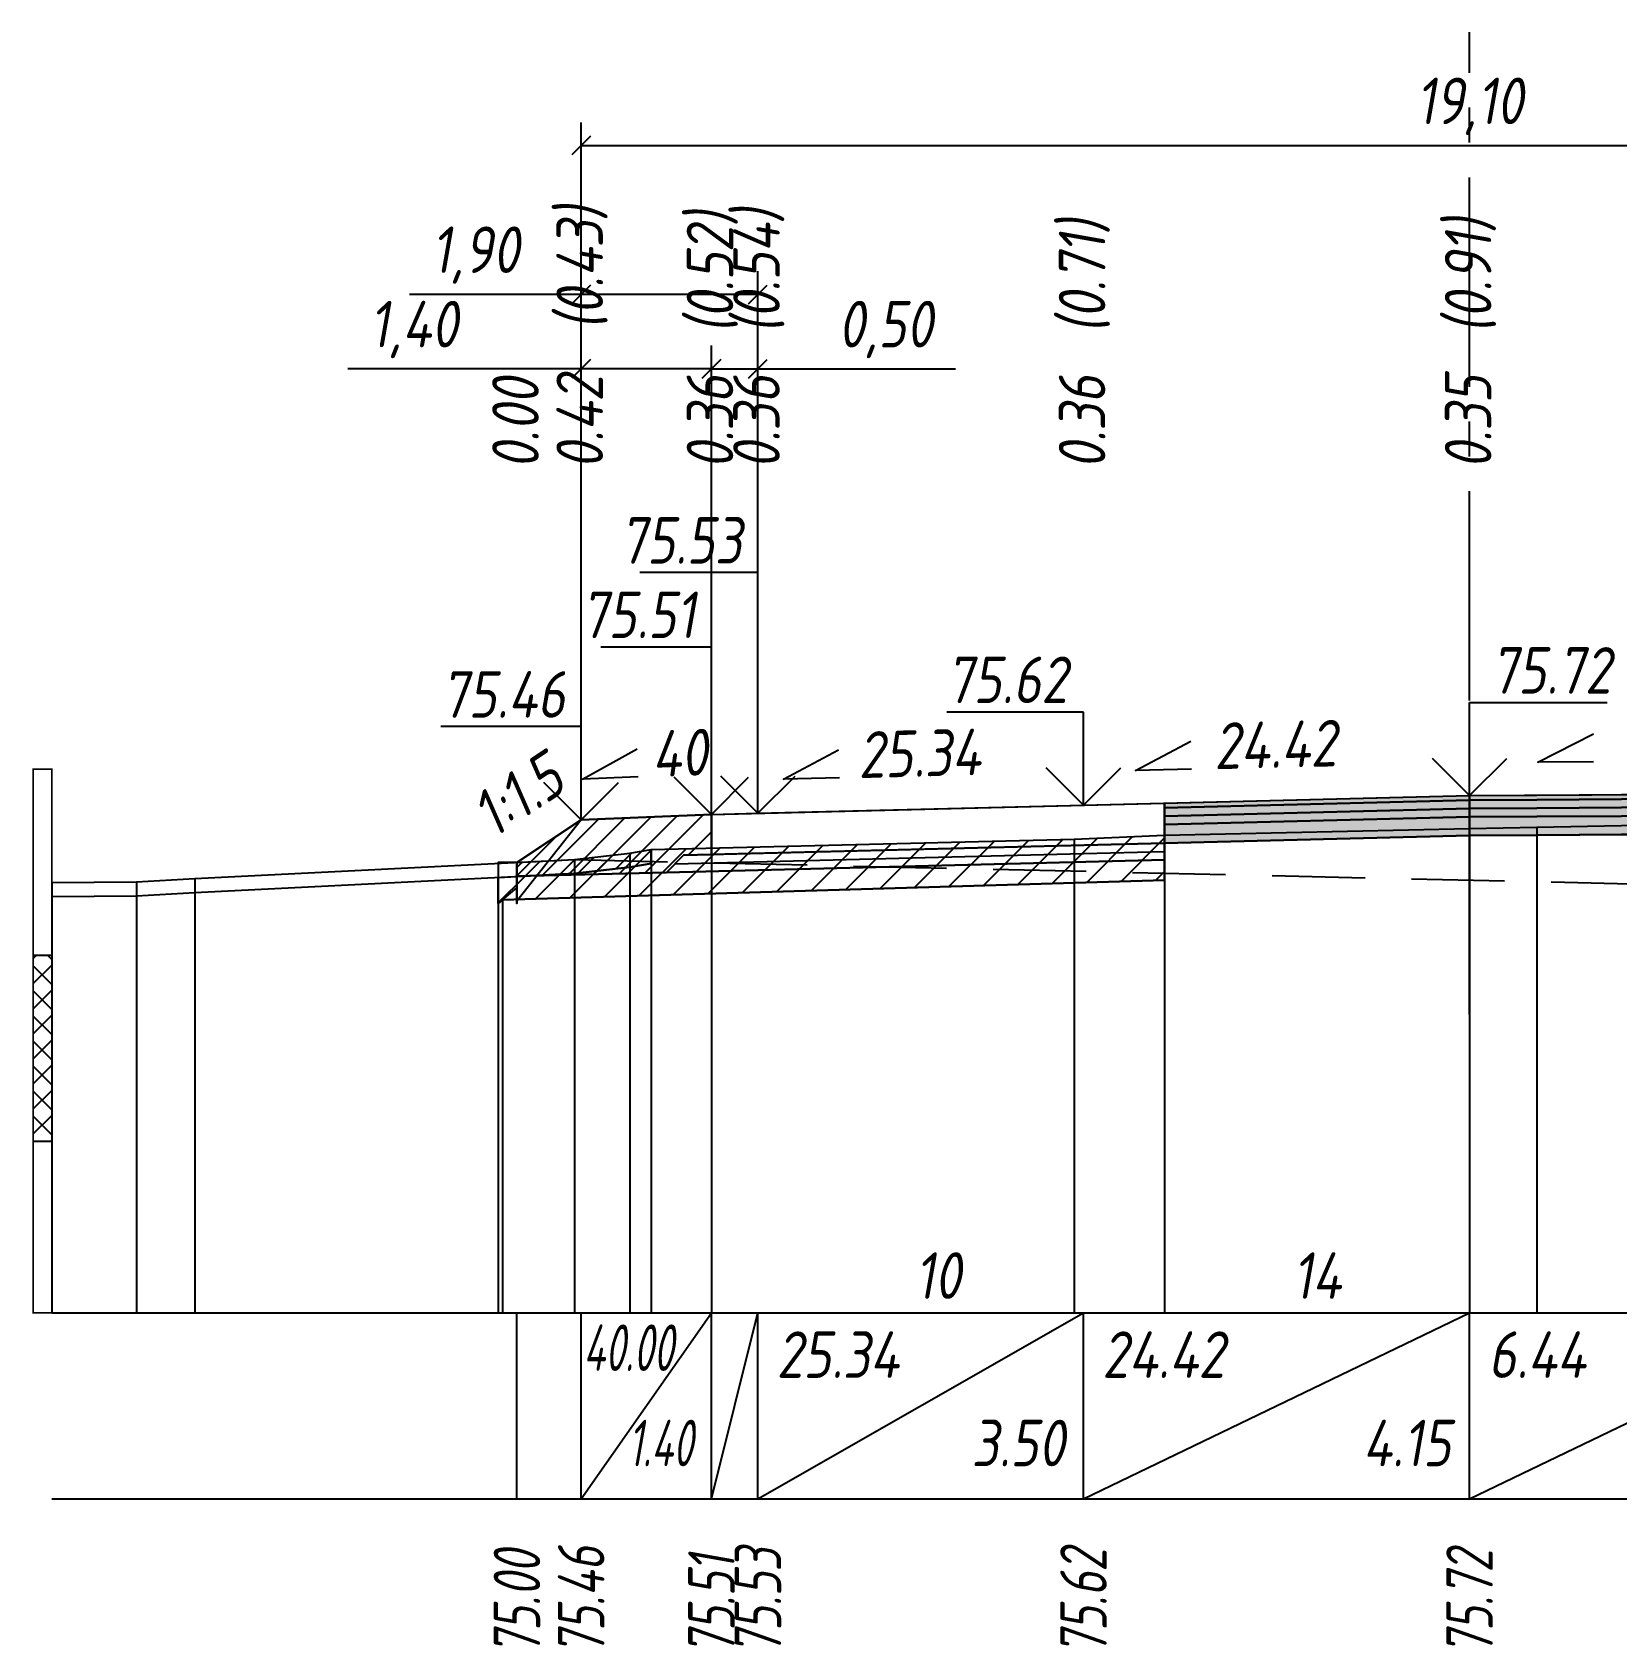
# Model space of a CAD drawing. Extents: x -717 to 1451, y -133302 to 233.
# Drawn here: x 78.9 to 164.1, y -32519.9 to -32433.2 of the extents above; entities that cross this region are included whole.
import ezdxf
from ezdxf.enums import TextEntityAlignment as Align

# ---------------------------------------------------------------- set-up
doc = ezdxf.new("R2010")
doc.units = 0
doc.linetypes.add('осевая2', pattern=[1.125, 0.75, -0.125, 0.125, -0.125])
doc.linetypes.add('штриховая', pattern=[0.75, 0.5, -0.25])
for name, color, linetype in [('Интерполированный поперечник', 2, 'Continuous'), ('Код_514', 1, 'Continuous'), ('Контур_0', 7, 'Continuous'), ('Контур_2521', 7, 'Continuous'), ('Контур_2564', 7, 'Continuous'), ('Контур_2660', 7, 'Continuous'), ('Контур_2665', 7, 'Continuous'), ('Контур_400', 7, 'Continuous'), ('Контур_508', 7, 'Continuous'), ('Контур_512', 7, 'Continuous'), ('Контур_513', 7, 'Continuous'), ('Контур_818', 7, 'Continuous'), ('Красный поперечник', 1, 'Continuous'), ('Линейка абсолютных высот', 7, 'Continuous'), ('Объём_2501', 7, 'Continuous'), ('Объём_2564', 7, 'Continuous'), ('Объём_2650', 7, 'Continuous'), ('Объём_2660', 7, 'Continuous'), ('Объём_2661', 7, 'Continuous'), ('Объём_2662', 7, 'Continuous'), ('Объём_2663', 7, 'Continuous'), ('Объём_2665', 7, 'Continuous'), ('Объём_2666', 7, 'Continuous'), ('Объём_2753', 7, 'Continuous'), ('Ось', 1, 'осевая2'), ('Откосы', 7, 'Continuous'), ('Отметки покрытия', 7, 'Continuous'), ('Рабочие отметки', 7, 'Continuous'), ('Рабочие отметки доп.', 7, 'Continuous'), ('Слои выравнивания', 7, 'Continuous'), ('Таблица', 7, 'Continuous'), ('Уклоны проезжей части', 7, 'Continuous'), ('Черный поперечник', 3, 'Continuous')]:
    doc.layers.add(name, color=color, linetype=linetype)
for name, color, linetype, true_color in [('Контур_2540', 2, 'Continuous', 0xffff00), ('Контур_2560', 2, 'Continuous', 0xffff00), ('Контур_2561', 7, 'Continuous', 0xff8040), ('Контур_2562', 3, 'Continuous', 0x00ff00), ('Контур_2563', 7, 'Continuous', 0xff8000), ('Контур_2570', 7, 'Continuous', 0x80ff00), ('Контур_2583', 3, 'Continuous', 0x00ff00), ('Контур_2725', 7, 'Continuous', 0x323232), ('Контур_2736', 4, 'Continuous', 0x00ffff), ('Контур_2737', 4, 'Continuous', 0x00ffff), ('Контур_2738', 4, 'Continuous', 0x00ffff), ('Контур_2739', 4, 'Continuous', 0x00ffff), ('Контур_2741', 4, 'Continuous', 0x00ffff), ('Контур_2742', 4, 'Continuous', 0x00ffff), ('Контур_2743', 4, 'Continuous', 0x00ffff), ('Контур_2744', 7, 'Continuous', 0xa4ffff), ('Контур_2745', 7, 'Continuous', 0xa4ffff), ('Контур_2747', 4, 'Continuous', 0x00ffff), ('Контур_2748', 4, 'Continuous', 0x00ffff), ('Контур_2749', 4, 'Continuous', 0x00ffff), ('Контур_2750', 4, 'Continuous', 0x00ffff), ('Контур_2751', 4, 'Continuous', 0x00ffff), ('Контур_2752', 4, 'Continuous', 0x00ffff), ('Контур_2760', 7, 'Continuous', 0x323232), ('Контур_2761', 7, 'Continuous', 0x323232), ('Контур_2762', 7, 'Continuous', 0x323232), ('Контур_2763', 7, 'Continuous', 0x323232), ('Контур_402', 7, 'Continuous', 0xff6464), ('Контур_703', 4, 'Continuous', 0x00ffff), ('Контур_705', 4, 'Continuous', 0x00ffff), ('Контур_707', 4, 'Continuous', 0x00ffff), ('Контур_720', 131, 'Continuous', 0xaaffff), ('Объём_2500', 7, 'Continuous', 0xc0c0c0), ('Объём_2520', 7, 'Continuous', 0x80ffff), ('Объём_2540', 2, 'Continuous', 0xffff00), ('Объём_2560', 2, 'Continuous', 0xffff00), ('Объём_2561', 7, 'Continuous', 0xff8040), ('Объём_2562', 3, 'Continuous', 0x00ff00), ('Объём_2563', 7, 'Continuous', 0xff8000), ('Объём_2570', 7, 'Continuous', 0x80ff00), ('Объём_2583', 3, 'Continuous', 0x00ff00), ('Объём_2591', 3, 'Continuous', 0x00ff00), ('Объём_2595', 3, 'Continuous', 0x00ff00), ('Объём_2600', 7, 'Continuous', 0x808000), ('Объём_2746', 2, 'Continuous', 0xffff00)]:
    doc.layers.add(name, color=color, linetype=linetype, true_color=true_color)
doc.styles.get("Standard").update_dxf_attribs({"font": 'txt', "height": 2.5})
doc.styles.add('М', font='romand.shx', dxfattribs={"width": 0.8, "oblique": 10, "height": 2.5})
doc.dimstyles.new('ISO-25', dxfattribs={"dimtxt": 2.5, "dimasz": 2.5, "dimexe": 1.25, "dimexo": 0.625, "dimtad": 1, "dimtxsty": 'Standard', "dimcen": 2.5, "dimadec": 0, "dimazin": 0, "dimtfac": 1, "dimtmove": 0, "dimatfit": 3, "dimfxl": 1, "dimarcsym": 0})

# ---------------------------------------------------------------- blocks, each defined once
blk = doc.blocks.new('_Oblique')
at = {"color": 0, "linetype": 'ByBlock', "lineweight": -2}
blk.add_line((-0.5, -0.5), (0.5, 0.5), dxfattribs=at)
blk = doc.blocks.new('*D746')
at = {"color": 0, "lineweight": -2, "transparency": 16777216}
for p, q in [((108.454, -32474.932), (108.454, -32450.014)), ((115.454, -32474.652), (115.454, -32450.014)), ((108.454, -32451.264), (95.914, -32451.264)), ((115.454, -32451.264), (108.454, -32451.264))]:
    blk.add_line(p, q, dxfattribs=at)
at = {"layer": 'Defpoints', "color": 0, "transparency": 16777216}
for p in [(115.454, -32451.264), (108.454, -32475.557), (115.454, -32475.277)]:
    blk.add_point(p, dxfattribs=at)
at = {"color": 0, "lineweight": -2, "transparency": 16777216, "rotation": 180}
blk.add_blockref('_Oblique', (108.454, -32451.264), dxfattribs=at)
at = {"color": 0, "lineweight": -2, "transparency": 16777216}
blk.add_blockref('_Oblique', (115.454, -32451.264), dxfattribs=at)
at = {"color": 0, "transparency": 16777216, "insert": (99.455, -32449.15), "char_height": 2.5, "width": 8.75, "attachment_point": 5, "style": 'М'}
blk.add_mtext('1,40', dxfattribs=at)
blk = doc.blocks.new('*D748')
at = {"color": 0, "lineweight": -2, "transparency": 16777216}
for p, q in [((115.454, -32474.652), (115.454, -32450.014)), ((117.954, -32474.589), (117.954, -32450.014)), ((115.454, -32451.264), (117.954, -32451.264)), ((117.954, -32451.264), (128.577, -32451.264))]:
    blk.add_line(p, q, dxfattribs=at)
at = {"layer": 'Defpoints', "color": 0, "transparency": 16777216}
for p in [(117.954, -32451.264), (115.454, -32475.277), (117.954, -32475.214)]:
    blk.add_point(p, dxfattribs=at)
at = {"color": 0, "lineweight": -2, "transparency": 16777216, "rotation": 180}
blk.add_blockref('_Oblique', (115.454, -32451.264), dxfattribs=at)
at = {"color": 0, "lineweight": -2, "transparency": 16777216}
blk.add_blockref('_Oblique', (117.954, -32451.264), dxfattribs=at)
at = {"color": 0, "transparency": 16777216, "insert": (124.815, -32449.15), "char_height": 2.5, "width": 9.16667, "attachment_point": 5, "style": 'М'}
blk.add_mtext('0,50', dxfattribs=at)
blk = doc.blocks.new('*D751')
at = {"color": 0, "lineweight": -2, "transparency": 16777216}
for p, q in [((108.454, -32474.932), (108.454, -32446.014)), ((117.954, -32474.589), (117.954, -32446.014)), ((108.454, -32447.264), (99.228, -32447.264)), ((117.954, -32447.264), (108.454, -32447.264))]:
    blk.add_line(p, q, dxfattribs=at)
at = {"layer": 'Defpoints', "color": 0, "transparency": 16777216}
for p in [(117.954, -32447.264), (108.454, -32475.557), (117.954, -32475.214)]:
    blk.add_point(p, dxfattribs=at)
at = {"color": 0, "lineweight": -2, "transparency": 16777216, "rotation": 180}
blk.add_blockref('_Oblique', (108.454, -32447.264), dxfattribs=at)
at = {"color": 0, "lineweight": -2, "transparency": 16777216}
blk.add_blockref('_Oblique', (117.954, -32447.264), dxfattribs=at)
at = {"color": 0, "transparency": 16777216, "insert": (102.769, -32445.15), "char_height": 2.5, "width": 8.75, "attachment_point": 5, "style": 'М'}
blk.add_mtext('1,90', dxfattribs=at)
blk = doc.blocks.new('*D752')
at = {"color": 0, "lineweight": -2, "transparency": 16777216}
for p, q in [((108.454, -32474.932), (108.454, -32438.014)), ((203.954, -32473.325), (203.954, -32438.014)), ((108.454, -32439.264), (203.954, -32439.264))]:
    blk.add_line(p, q, dxfattribs=at)
at = {"layer": 'Defpoints', "color": 0, "transparency": 16777216}
for p in [(203.954, -32439.264), (203.954, -32473.95), (108.454, -32475.557)]:
    blk.add_point(p, dxfattribs=at)
at = {"color": 0, "lineweight": -2, "transparency": 16777216, "rotation": 180}
blk.add_blockref('_Oblique', (108.454, -32439.264), dxfattribs=at)
at = {"color": 0, "lineweight": -2, "transparency": 16777216}
blk.add_blockref('_Oblique', (203.954, -32439.264), dxfattribs=at)
at = {"color": 0, "transparency": 16777216, "insert": (156.204, -32437.15), "char_height": 2.5, "width": 10.41667, "attachment_point": 5, "style": 'М'}
blk.add_mtext('19,10', dxfattribs=at)

msp = doc.modelspace()

# ---------------------------------------------------------------- hatches: boundary and pattern name
at = {"layer": 'Линейка абсолютных высот'}
h = msp.add_hatch(dxfattribs=at)
h.set_pattern_fill('ANSI37', scale=0.3, style=0)
h.set_pattern_definition([(45.0000013, (0, 0), (-0.67351924, 0.67351921), []), (135.0000003, (0, 0), (-0.673519222, -0.67351923), [])])
h.paths.add_polyline_path([(80, -32492.783), (80, -32482.783), (79, -32482.783), (79, -32492.783)])
at = {"layer": 'Объём_2563'}
h = msp.add_hatch(dxfattribs=at)
h.set_pattern_fill('ANSI31', color=256, scale=0.3)
h.paths.add_polyline_path([(108.454, -32475.495), (115.454, -32475.215), (115.454, -32477.365), (113.954, -32477.403), (113.031, -32478.326), (105, -32478.529), (105, -32477.797)])
at = {"layer": 'Объём_2570'}
h = msp.add_hatch(dxfattribs=at)
h.set_pattern_fill('ANSI31', color=256, scale=0.2)
h.paths.add_polyline_path([(112.21, -32477.854), (111.071, -32478.049), (108.098, -32478.392), (105, -32478.547), (105, -32477.797), (108.098, -32477.642), (111.071, -32477.299), (112.21, -32477.104)])
at = {"layer": 'Объём_2600'}
h = msp.add_hatch(dxfattribs=at)
h.set_pattern_fill('ANSI31', color=6, scale=0.4)
h.paths.add_polyline_path([(104, -32478.597), (108.098, -32478.392), (111.071, -32478.049), (112.21, -32477.854), (112.21, -32477.104), (134.959, -32476.538), (139.813, -32476.333), (139.813, -32478.743), (104.22, -32479.811), (104, -32479.993)])
at = {"layer": 'Слои выравнивания'}
for color, points in [(2, [(139.813, -32474.601), (156.204, -32474.201), (156.204, -32474.451), (139.813, -32474.851)]), (3, [(139.813, -32474.851), (156.204, -32474.451), (156.204, -32474.901), (139.813, -32475.301)]), (2, [(156.204, -32474.201), (159.824, -32474.178), (164.373, -32474.148), (176.954, -32474.067), (184.632, -32474.016), (189.375, -32473.984), (189.375, -32474.234), (184.632, -32474.266), (176.954, -32474.317), (164.373, -32474.398), (159.824, -32474.428), (156.204, -32474.451)]), (3, [(156.204, -32474.451), (159.824, -32474.428), (164.373, -32474.398), (176.954, -32474.317), (184.632, -32474.266), (189.375, -32474.234), (189.375, -32474.684), (184.632, -32474.716), (176.954, -32474.767), (164.373, -32474.848), (159.824, -32474.878), (156.204, -32474.901)]), (4, [(156.204, -32474.901), (159.824, -32474.878), (164.373, -32474.848), (176.954, -32474.767), (184.632, -32474.716), (189.375, -32474.684), (189.375, -32475.134), (184.632, -32475.166), (176.954, -32475.217), (164.373, -32475.298), (159.824, -32475.328), (156.204, -32475.351)]), (4, [(139.813, -32475.301), (156.204, -32474.901), (156.204, -32475.351), (139.813, -32475.751)]), (5, [(139.813, -32475.751), (156.204, -32475.351), (156.204, -32476.351), (139.813, -32476.751)]), (5, [(156.204, -32475.351), (159.824, -32475.328), (164.373, -32475.298), (176.954, -32475.217), (184.632, -32475.166), (189.375, -32475.134), (189.375, -32476.134), (184.632, -32476.166), (176.954, -32476.217), (164.373, -32476.298), (159.824, -32476.328), (156.204, -32476.351)])]:
    msp.add_hatch(color=color, dxfattribs=at).paths.add_polyline_path(points)

# ---------------------------------------------------------------- linework, layer by layer
at = {"layer": 'Интерполированный поперечник', "linetype": 'штриховая', "ltscale": 10, "flags": 128}
msp.add_lwpolyline([(108.098, -32477.642), (219.902, -32480.204)], dxfattribs=at)
at = {"layer": 'Код_514'}
for p, q in [((105, -32512), (105, -32502)), ((108.454, -32512), (108.454, -32502)), ((108.454, -32512), (115.454, -32502)), ((115.454, -32512), (115.454, -32502)), ((115.454, -32512), (117.954, -32502)), ((117.954, -32512), (117.954, -32502)), ((117.954, -32512), (135.454, -32502)), ((135.454, -32512), (135.454, -32502)), ((135.454, -32512), (156.204, -32502)), ((156.204, -32512), (156.204, -32502)), ((156.204, -32512), (176.954, -32502))]:
    msp.add_line(p, q, dxfattribs=at)
at = {"layer": 'Контур_0', "flags": 128}
for points in [[(115.454, -32475.215), (139.813, -32474.601), (139.813, -32476.751), (115.454, -32477.365), (115.454, -32475.215), (115.454, -32475.215)], [(108.454, -32475.495), (105, -32477.797), (105, -32477.797), (105, -32477.797), (105, -32477.797), (105, -32477.797), (105, -32477.797), (105, -32477.797), (105, -32477.797), (105, -32477.797), (105, -32477.797), (105, -32477.797), (105, -32477.797), (105, -32477.797), (105, -32477.797), (105, -32479.993)], [(108.454, -32475.495), (105, -32477.797), (105, -32477.797), (105, -32477.797), (105, -32477.797), (105, -32477.797), (105, -32477.797), (105, -32477.797), (105, -32477.797), (105, -32477.797), (105, -32477.797), (105, -32477.797), (105, -32477.797), (105, -32477.797), (105, -32477.797), (105, -32479.993), (105, -32479.993), (105, -32477.797), (105, -32477.797), (105, -32477.797), (105, -32477.797), (105, -32477.797), (105, -32477.797), (105, -32477.797), (105, -32477.797), (105, -32477.797), (105, -32477.797), (105, -32477.797), (105, -32477.797), (105, -32477.797)], [(105, -32478.529), (113.031, -32478.326), (113.954, -32477.403), (115.454, -32477.365)], [(113.954, -32477.403), (139.813, -32476.751), (139.813, -32477.651), (113.031, -32478.326), (113.954, -32477.403), (113.954, -32477.403)]]:
    msp.add_lwpolyline(points, dxfattribs=at)
at = {"layer": 'Контур_2521', "color": 250, "flags": 128}
msp.add_lwpolyline([(113.493, -32477.864), (135.454, -32477.308), (139.813, -32477.201)], dxfattribs=at)
at = {"layer": 'Контур_2540', "flags": 128}
msp.add_lwpolyline([(113.031, -32478.326), (139.813, -32477.651), (139.813, -32478.743), (104.22, -32479.811), (105, -32479.163), (105, -32478.529), (113.031, -32478.326), (113.031, -32478.326)], dxfattribs=at)
at = {"layer": 'Контур_2560', "flags": 128}
msp.add_lwpolyline([(108.454, -32475.495), (108.454, -32475.495), (108.454, -32475.495), (115.454, -32475.215)], dxfattribs=at)
at = {"layer": 'Контур_2561', "flags": 128}
msp.add_lwpolyline([(115.454, -32475.215), (115.454, -32475.215), (108.454, -32475.495), (108.454, -32475.495), (115.454, -32475.215)], dxfattribs=at)
at = {"layer": 'Контур_2562', "flags": 128}
msp.add_lwpolyline([(108.454, -32475.495), (108.454, -32475.495), (108.454, -32475.495), (108.454, -32475.495), (108.454, -32475.495)], dxfattribs=at)
at = {"layer": 'Контур_2563', "flags": 128}
msp.add_lwpolyline([(108.454, -32475.495), (115.454, -32475.215), (115.454, -32477.365), (113.954, -32477.403), (113.031, -32478.326), (105, -32478.529), (105, -32477.797), (108.454, -32475.495), (108.454, -32475.495)], dxfattribs=at)
at = {"layer": 'Контур_2564', "flags": 128}
msp.add_lwpolyline([(108.454, -32475.495), (115.454, -32475.215)], dxfattribs=at)
at = {"layer": 'Контур_2570', "flags": 128}
msp.add_lwpolyline([(80, -32479.629), (84.547, -32479.593), (87.692, -32479.414), (108.098, -32478.392), (108.098, -32478.392), (111.071, -32478.049), (112.21, -32477.854), (112.21, -32477.104), (134.959, -32476.538), (139.813, -32476.333), (156.204, -32475.97), (159.824, -32475.89), (164.373, -32475.81), (184.632, -32475.684), (189.375, -32475.578), (207.543, -32476.637), (210.98, -32476.798), (210.98, -32477.548), (213.607, -32478.432), (219.902, -32480.954), (219.902, -32480.954), (240.132, -32480.89), (245.822, -32480.761)], dxfattribs=at)
at = {"layer": 'Контур_2583', "flags": 128}
msp.add_lwpolyline([(104, -32479.993), (105, -32479.163), (105, -32477.797), (104, -32477.797), (104, -32479.993)], dxfattribs=at)
at = {"layer": 'Контур_2660', "flags": 128}
msp.add_lwpolyline([(104.22, -32479.811), (139.813, -32478.743)], dxfattribs=at)
at = {"layer": 'Контур_2665', "flags": 128}
msp.add_lwpolyline([(108.454, -32475.495), (108.454, -32475.495)], dxfattribs=at)
at = {"layer": 'Контур_2725', "flags": 128}
msp.add_lwpolyline([(139.813, -32476.751), (156.204, -32476.351), (159.824, -32476.328), (164.373, -32476.298), (176.954, -32476.217), (184.632, -32476.166), (189.375, -32476.134)], dxfattribs=at)
at = {"layer": 'Контур_2736', "flags": 128}
msp.add_lwpolyline([(108.454, -32475.495), (105, -32477.797)], dxfattribs=at)
at = {"layer": 'Контур_2737', "flags": 128}
msp.add_lwpolyline([(105, -32477.797), (105, -32477.797)], dxfattribs=at)
at = {"layer": 'Контур_2738', "flags": 128}
msp.add_lwpolyline([(105, -32477.797), (105, -32477.797)], dxfattribs=at)
at = {"layer": 'Контур_2739', "flags": 128}
msp.add_lwpolyline([(105, -32477.797), (105, -32477.797)], dxfattribs=at)
at = {"layer": 'Контур_2741', "flags": 128}
msp.add_lwpolyline([(105, -32477.797), (105, -32477.797)], dxfattribs=at)
at = {"layer": 'Контур_2742', "flags": 128}
msp.add_lwpolyline([(105, -32477.797), (105, -32477.797)], dxfattribs=at)
at = {"layer": 'Контур_2743', "flags": 128}
msp.add_lwpolyline([(105, -32477.797), (105, -32477.797)], dxfattribs=at)
at = {"layer": 'Контур_2744', "flags": 128}
msp.add_lwpolyline([(105, -32477.797), (105, -32477.797)], dxfattribs=at)
msp.add_lwpolyline([(105, -32477.797), (105, -32477.797)], dxfattribs=at)
msp.add_lwpolyline([(105, -32477.797), (105, -32477.797)], dxfattribs=at)
msp.add_lwpolyline([(105, -32477.797), (105, -32477.797)], dxfattribs=at)
msp.add_lwpolyline([(105, -32477.797), (105, -32477.797)], dxfattribs=at)
msp.add_lwpolyline([(105, -32477.797), (105, -32477.797)], dxfattribs=at)
at = {"layer": 'Контур_2745', "flags": 128}
msp.add_lwpolyline([(105, -32477.797), (105, -32477.797)], dxfattribs=at)
msp.add_lwpolyline([(105, -32477.797), (105, -32477.797)], dxfattribs=at)
msp.add_lwpolyline([(105, -32477.797), (105, -32477.797)], dxfattribs=at)
msp.add_lwpolyline([(105, -32477.797), (105, -32477.797)], dxfattribs=at)
msp.add_lwpolyline([(105, -32477.797), (105, -32477.797)], dxfattribs=at)
msp.add_lwpolyline([(105, -32477.797), (105, -32477.797)], dxfattribs=at)
at = {"layer": 'Контур_2747', "flags": 128}
msp.add_lwpolyline([(105, -32477.797), (105, -32477.797)], dxfattribs=at)
at = {"layer": 'Контур_2748', "flags": 128}
msp.add_lwpolyline([(105, -32477.797), (105, -32477.797)], dxfattribs=at)
at = {"layer": 'Контур_2749', "flags": 128}
msp.add_lwpolyline([(105, -32477.797), (105, -32477.797)], dxfattribs=at)
at = {"layer": 'Контур_2750', "flags": 128}
msp.add_lwpolyline([(105, -32477.797), (105, -32477.797)], dxfattribs=at)
at = {"layer": 'Контур_2751', "flags": 128}
msp.add_lwpolyline([(105, -32477.797), (105, -32477.797)], dxfattribs=at)
at = {"layer": 'Контур_2752', "flags": 128}
msp.add_lwpolyline([(105, -32477.797), (105, -32477.797)], dxfattribs=at)
at = {"layer": 'Контур_2760', "flags": 128}
msp.add_lwpolyline([(139.813, -32474.601), (156.204, -32474.201), (159.824, -32474.178), (164.373, -32474.148), (176.954, -32474.067), (184.632, -32474.016), (189.375, -32473.984)], dxfattribs=at)
at = {"layer": 'Контур_2761', "flags": 128}
msp.add_lwpolyline([(139.813, -32474.851), (156.204, -32474.451), (159.824, -32474.428), (164.373, -32474.398), (176.954, -32474.317), (184.632, -32474.266), (189.375, -32474.234)], dxfattribs=at)
at = {"layer": 'Контур_2762', "flags": 128}
msp.add_lwpolyline([(139.813, -32475.301), (156.204, -32474.901), (159.824, -32474.878), (164.373, -32474.848), (176.954, -32474.767), (184.632, -32474.716), (189.375, -32474.684)], dxfattribs=at)
at = {"layer": 'Контур_2763', "flags": 128}
msp.add_lwpolyline([(139.813, -32475.751), (156.204, -32475.351), (159.824, -32475.328), (164.373, -32475.298), (176.954, -32475.217), (184.632, -32475.166), (189.375, -32475.134)], dxfattribs=at)
at = {"layer": 'Контур_400', "flags": 128}
for points in [[(156.204, -32474.201), (176.954, -32474.067), (194.454, -32473.951), (194.454, -32473.951), (194.454, -32473.951), (194.454, -32473.951), (194.454, -32473.951), (194.454, -32473.951), (196.954, -32473.934)], [(115.454, -32475.215), (117.954, -32475.151), (117.954, -32475.151), (117.954, -32475.151), (117.954, -32475.151), (117.954, -32475.151), (117.954, -32475.151), (135.454, -32474.708), (156.204, -32474.201)]]:
    msp.add_lwpolyline(points, dxfattribs=at)
at = {"layer": 'Контур_402', "flags": 128}
msp.add_lwpolyline([(104.22, -32479.811), (139.813, -32478.743), (139.813, -32476.751), (156.204, -32476.351), (176.954, -32476.217), (189.375, -32476.134), (189.375, -32479.246), (213.059, -32479.957)], dxfattribs=at)
at = {"layer": 'Контур_508', "flags": 128}
msp.add_lwpolyline([(104, -32479.993), (104.22, -32479.811), (139.813, -32478.743), (139.813, -32476.751), (156.204, -32476.351), (176.954, -32476.217), (189.375, -32476.134), (189.375, -32479.246), (213.059, -32479.957), (213.199, -32480.05), (213.199, -32481.252), (215.821, -32483), (216.124, -32483), (218.124, -32483), (218.427, -32483), (220.822, -32481.403)], dxfattribs=at)
at = {"layer": 'Контур_512', "flags": 128}
msp.add_lwpolyline([(104, -32479.993), (104.22, -32479.811), (139.813, -32478.743)], dxfattribs=at)
at = {"layer": 'Контур_513', "flags": 128}
msp.add_lwpolyline([(104, -32479.993), (104.22, -32479.811), (139.813, -32478.743), (139.813, -32476.751), (156.204, -32476.351), (176.954, -32476.217), (189.375, -32476.134), (189.375, -32479.246), (213.059, -32479.957), (213.199, -32480.05), (213.199, -32481.252), (215.821, -32483), (216.124, -32483), (218.124, -32483), (218.427, -32483), (220.822, -32481.403)], dxfattribs=at)
at = {"layer": 'Контур_703', "flags": 128}
for points in [[(108.454, -32475.495), (105, -32477.797)], [(105, -32477.797), (105, -32479.993)]]:
    msp.add_lwpolyline(points, dxfattribs=at)
at = {"layer": 'Контур_705', "flags": 128}
msp.add_lwpolyline([(105, -32477.797), (105, -32477.797)], dxfattribs=at)
at = {"layer": 'Контур_707', "flags": 128}
msp.add_lwpolyline([(105, -32479.993), (105, -32477.797)], dxfattribs=at)
at = {"layer": 'Контур_720', "flags": 128}
msp.add_lwpolyline([(105, -32479.993), (105, -32479.993)], dxfattribs=at)
at = {"layer": 'Контур_818', "flags": 128}
msp.add_lwpolyline([(105, -32478.547), (108.098, -32478.392), (108.098, -32478.392), (111.071, -32478.049), (112.21, -32477.854), (112.21, -32477.104), (134.959, -32476.538), (139.813, -32476.333), (156.204, -32475.97), (159.824, -32475.89), (164.373, -32475.81), (184.632, -32475.684), (189.375, -32475.578), (207.543, -32476.637), (210.98, -32476.798), (210.98, -32477.548), (213.607, -32478.432), (219.902, -32480.954), (219.902, -32480.954), (220.822, -32480.951)], dxfattribs=at)
at = {"layer": 'Красный поперечник'}
for p, q in [((117.954, -32475.151), (135.454, -32474.708)), ((135.454, -32474.708), (156.204, -32474.201)), ((156.204, -32474.201), (176.954, -32474.067)), ((105, -32477.797), (108.454, -32475.495)), ((108.454, -32475.495), (115.454, -32475.215)), ((115.454, -32475.215), (117.954, -32475.151)), ((139.813, -32478.743), (139.813, -32502)), ((104, -32479.993), (104, -32502)), ((104.22, -32479.811), (104.22, -32502))]:
    msp.add_line(p, q, dxfattribs=at)
at = {"layer": 'Линейка абсолютных высот', "color": 7, "const_width": 0.1, "flags": 128}
for points in [[(80, -32482.783), (80, -32472.783), (79, -32472.783), (79, -32482.783), (80, -32482.783)], [(80, -32492.783), (80, -32482.783), (79, -32482.783), (79, -32492.783), (80, -32492.783)], [(80, -32502), (80, -32492.783), (79, -32492.783), (79, -32502), (80, -32502)]]:
    msp.add_lwpolyline(points, dxfattribs=at)
at = {"layer": 'Объём_2500', "flags": 128}
msp.add_lwpolyline([(115.454, -32475.215), (139.813, -32474.601), (139.813, -32476.751), (115.454, -32477.365), (115.454, -32475.215), (115.454, -32475.215)], dxfattribs=at)
at = {"layer": 'Объём_2501', "flags": 128}
for points in [[(156.204, -32474.201), (176.954, -32474.067), (194.454, -32473.951), (194.454, -32473.951), (194.454, -32473.951), (194.454, -32473.951), (194.454, -32473.951), (194.454, -32473.951), (196.954, -32473.934)], [(115.454, -32475.215), (117.954, -32475.151), (117.954, -32475.151), (117.954, -32475.151), (117.954, -32475.151), (117.954, -32475.151), (117.954, -32475.151), (135.454, -32474.708), (156.204, -32474.201)]]:
    msp.add_lwpolyline(points, dxfattribs=at)
at = {"layer": 'Объём_2520', "color": 250, "flags": 128}
msp.add_lwpolyline([(113.954, -32477.403), (139.813, -32476.751), (139.813, -32477.651), (113.031, -32478.326), (113.954, -32477.403), (113.954, -32477.403)], dxfattribs=at)
at = {"layer": 'Объём_2540', "flags": 128}
msp.add_lwpolyline([(113.031, -32478.326), (139.813, -32477.651), (139.813, -32478.743), (104.22, -32479.811), (105, -32479.163), (105, -32478.529), (113.031, -32478.326), (113.031, -32478.326)], dxfattribs=at)
at = {"layer": 'Объём_2560', "flags": 128}
msp.add_lwpolyline([(108.454, -32475.495), (108.454, -32475.495), (108.454, -32475.495), (115.454, -32475.215)], dxfattribs=at)
at = {"layer": 'Объём_2561', "flags": 128}
msp.add_lwpolyline([(115.454, -32475.215), (115.454, -32475.215), (108.454, -32475.495), (108.454, -32475.495), (115.454, -32475.215)], dxfattribs=at)
at = {"layer": 'Объём_2562', "flags": 128}
msp.add_lwpolyline([(108.454, -32475.495), (108.454, -32475.495), (108.454, -32475.495), (108.454, -32475.495), (108.454, -32475.495)], dxfattribs=at)
at = {"layer": 'Объём_2563', "color": 250, "flags": 128}
msp.add_lwpolyline([(108.454, -32475.495), (115.454, -32475.215), (115.454, -32477.365), (113.954, -32477.403), (113.031, -32478.326), (105, -32478.529), (105, -32477.797), (108.454, -32475.495), (108.454, -32475.495)], dxfattribs=at)
at = {"layer": 'Объём_2564', "flags": 128}
msp.add_lwpolyline([(108.454, -32475.495), (115.454, -32475.215)], dxfattribs=at)
at = {"layer": 'Объём_2570', "flags": 128}
msp.add_lwpolyline([(112.21, -32477.854), (111.071, -32478.049), (108.098, -32478.392), (105, -32478.547), (105, -32477.797), (108.098, -32477.642), (111.071, -32477.299), (112.21, -32477.104), (112.21, -32477.854), (112.21, -32477.854)], dxfattribs=at)
at = {"layer": 'Объём_2583', "flags": 128}
msp.add_lwpolyline([(104, -32479.993), (105, -32479.163), (105, -32477.797), (104, -32477.797), (104, -32479.993)], dxfattribs=at)
at = {"layer": 'Объём_2591', "flags": 128}
msp.add_lwpolyline([(105, -32477.797), (105, -32479.993), (105, -32477.797)], dxfattribs=at)
at = {"layer": 'Объём_2595', "flags": 128}
msp.add_lwpolyline([(105, -32477.797), (105, -32479.993), (105, -32477.797)], dxfattribs=at)
at = {"layer": 'Объём_2650', "color": 6, "flags": 128}
msp.add_lwpolyline([(104, -32478.597), (108.098, -32478.392), (111.071, -32478.049), (112.21, -32477.854), (112.21, -32477.104), (134.959, -32476.538), (139.813, -32476.333), (139.813, -32478.743), (104.22, -32479.811), (104, -32479.993), (104, -32478.597), (104, -32478.597)], dxfattribs=at)
at = {"layer": 'Объём_2660', "flags": 128}
msp.add_lwpolyline([(104.22, -32479.811), (139.813, -32478.743)], dxfattribs=at)
at = {"layer": 'Объём_2661', "flags": 128}
msp.add_lwpolyline([(108.454, -32475.495), (105, -32477.797), (105, -32479.881)], dxfattribs=at)
at = {"layer": 'Объём_2662', "flags": 128}
msp.add_lwpolyline([(105, -32479.881), (105, -32477.797)], dxfattribs=at)
at = {"layer": 'Объём_2663', "flags": 128}
msp.add_lwpolyline([(105, -32479.881), (105, -32479.993), (105, -32479.881)], dxfattribs=at)
at = {"layer": 'Объём_2665', "flags": 128}
msp.add_lwpolyline([(108.454, -32475.495), (108.454, -32475.495)], dxfattribs=at)
at = {"layer": 'Объём_2666', "flags": 128}
msp.add_lwpolyline([(108.454, -32475.495), (105, -32479.881)], dxfattribs=at)
at = {"layer": 'Объём_2746', "flags": 128}
msp.add_lwpolyline([(134.959, -32476.538), (139.813, -32476.333), (139.813, -32478.743), (105, -32479.787), (105, -32478.547), (108.098, -32478.392), (111.071, -32478.049), (112.21, -32477.854), (112.21, -32477.104), (134.959, -32476.538), (134.959, -32476.538)], dxfattribs=at)
at = {"layer": 'Объём_2753', "flags": 128}
msp.add_lwpolyline([(139.813, -32474.601), (139.813, -32474.601)], dxfattribs=at)
at = {"layer": 'Ось', "ltscale": 15}
msp.add_line((156.204, -32485.971), (156.204, -32433.172), dxfattribs=at)
at = {"layer": 'Откосы', "color": 1, "flags": 128}
for points in [[(141.257, -32472.774), (138.257, -32472.847), (141.22, -32471.275)], [(162.873, -32472.384), (159.874, -32472.403), (162.864, -32470.884)], [(111.52, -32473.193), (108.522, -32473.313), (111.46, -32471.695)], [(122.331, -32473.247), (119.332, -32473.323), (122.293, -32471.748)]]:
    msp.add_lwpolyline(points, dxfattribs=at)
at = {"layer": 'Отметки покрытия', "color": 1}
for p, q in [((117.954, -32462.215), (111.604, -32462.215)), ((117.954, -32475.151), (117.954, -32462.215)), ((115.454, -32466.215), (109.504, -32466.215)), ((115.454, -32475.215), (115.454, -32466.215)), ((156.204, -32474.201), (156.204, -32469.201)), ((156.204, -32469.201), (163.604, -32469.201)), ((135.454, -32469.708), (128.104, -32469.708)), ((135.454, -32474.708), (135.454, -32469.708)), ((108.454, -32470.495), (100.904, -32470.495)), ((108.454, -32475.495), (108.454, -32470.495)), ((156.204, -32474.201), (154.204, -32472.201)), ((156.204, -32474.201), (158.204, -32472.201)), ((135.454, -32474.708), (133.454, -32472.708)), ((135.454, -32474.708), (137.454, -32472.708)), ((108.454, -32475.495), (106.454, -32473.495)), ((108.454, -32475.495), (110.454, -32473.495)), ((115.454, -32475.215), (113.454, -32473.215)), ((115.454, -32475.215), (117.454, -32473.215)), ((117.954, -32475.151), (115.954, -32473.151)), ((117.954, -32475.151), (119.954, -32473.151))]:
    msp.add_line(p, q, dxfattribs=at)
at = {"layer": 'Слои выравнивания'}
for p, q in [((139.813, -32474.601), (139.813, -32502)), ((156.204, -32474.201), (156.204, -32502)), ((115.454, -32475.215), (115.454, -32502))]:
    msp.add_line(p, q, dxfattribs=at)
at = {"layer": 'Слои выравнивания', "color": 2, "flags": 128}
for points in [[(139.813, -32474.601), (156.204, -32474.201), (156.204, -32474.451), (139.813, -32474.851)], [(156.204, -32474.201), (159.824, -32474.178), (164.373, -32474.148), (176.954, -32474.067), (184.632, -32474.016), (189.375, -32473.984), (189.375, -32474.234), (184.632, -32474.266), (176.954, -32474.317), (164.373, -32474.398), (159.824, -32474.428), (156.204, -32474.451)]]:
    msp.add_lwpolyline(points, close=True, dxfattribs=at)
at = {"layer": 'Слои выравнивания', "color": 3, "flags": 128}
for points in [[(139.813, -32474.851), (156.204, -32474.451), (156.204, -32474.901), (139.813, -32475.301)], [(156.204, -32474.451), (159.824, -32474.428), (164.373, -32474.398), (176.954, -32474.317), (184.632, -32474.266), (189.375, -32474.234), (189.375, -32474.684), (184.632, -32474.716), (176.954, -32474.767), (164.373, -32474.848), (159.824, -32474.878), (156.204, -32474.901)]]:
    msp.add_lwpolyline(points, close=True, dxfattribs=at)
at = {"layer": 'Слои выравнивания', "color": 4, "flags": 128}
for points in [[(156.204, -32474.901), (159.824, -32474.878), (164.373, -32474.848), (176.954, -32474.767), (184.632, -32474.716), (189.375, -32474.684), (189.375, -32475.134), (184.632, -32475.166), (176.954, -32475.217), (164.373, -32475.298), (159.824, -32475.328), (156.204, -32475.351)], [(139.813, -32475.301), (156.204, -32474.901), (156.204, -32475.351), (139.813, -32475.751)]]:
    msp.add_lwpolyline(points, close=True, dxfattribs=at)
at = {"layer": 'Слои выравнивания', "color": 5, "flags": 128}
for points in [[(139.813, -32475.751), (156.204, -32475.351), (156.204, -32476.351), (139.813, -32476.751)], [(156.204, -32475.351), (159.824, -32475.328), (164.373, -32475.298), (176.954, -32475.217), (184.632, -32475.166), (189.375, -32475.134), (189.375, -32476.134), (184.632, -32476.166), (176.954, -32476.217), (164.373, -32476.298), (159.824, -32476.328), (156.204, -32476.351)]]:
    msp.add_lwpolyline(points, close=True, dxfattribs=at)
at = {"layer": 'Таблица'}
for p, q in [((80, -32502), (245.822, -32502)), ((80, -32512), (245.822, -32512))]:
    msp.add_line(p, q, dxfattribs=at)
at = {"layer": 'Черный поперечник', "color": 7}
for p, q in [((134.959, -32476.538), (134.959, -32502)), ((139.813, -32476.333), (139.813, -32502)), ((156.204, -32475.97), (156.204, -32502)), ((159.824, -32475.89), (159.824, -32502)), ((111.071, -32477.299), (111.071, -32502)), ((112.21, -32477.104), (112.21, -32502)), ((108.098, -32477.642), (108.098, -32502)), ((80, -32478.879), (80, -32502)), ((84.547, -32478.843), (84.547, -32502)), ((87.692, -32478.664), (87.692, -32502))]:
    msp.add_line(p, q, dxfattribs=at)
at = {"layer": 'Черный поперечник', "flags": 128}
msp.add_lwpolyline([(80, -32478.879), (84.547, -32478.843), (87.692, -32478.664), (108.098, -32477.642), (111.071, -32477.299), (112.21, -32477.104), (134.959, -32476.538), (139.813, -32476.333), (156.204, -32475.97), (159.824, -32475.89), (164.373, -32475.81), (184.632, -32475.684), (189.375, -32475.578), (207.543, -32476.637), (210.98, -32476.798), (213.607, -32477.682), (219.902, -32480.204), (240.132, -32480.14), (245.822, -32480.011)], dxfattribs=at)

# ---------------------------------------------------------------- texts
at = {"layer": 'Код_514', "style": 'М', "oblique": 10}
for s, width, p in [('40.00', 0.6, (108.558, -32502.627)), ('25.34', 0.8, (118.954, -32503)), ('24.42', 0.8, (136.454, -32503)), ('6.44', 0.8, (157.204, -32503))]:
    msp.add_text(s, height=2.5, dxfattribs=dict(at, width=width)).set_placement(p, align=Align.TOP_LEFT)
for s, width, p in [('1.40', 0.6, (114.454, -32511)), ('3.50', 0.8, (134.454, -32511)), ('4.15', 0.8, (155.204, -32511))]:
    msp.add_text(s, height=2.5, dxfattribs=dict(at, width=width)).set_placement(p, align=Align.BOTTOM_RIGHT)
at = {"layer": 'Код_514', "style": 'М', "oblique": 10, "width": 0.7}
for s, p in [('75.00', (105, -32520.382)), ('75.46', (108.454, -32520.382)), ('75.53', (117.954, -32520.382)), ('75.62', (135.454, -32520.382)), ('75.72', (156.204, -32520.382)), ('75.51', (115.454, -32520.382))]:
    msp.add_text(s, height=2.5, rotation=90, dxfattribs=at).set_placement(p, align=Align.MIDDLE_LEFT)
at = {"layer": 'Отметки покрытия', "color": 1, "style": 'М', "oblique": 10, "width": 0.8}
for s, p in [('75.53', (117.095, -32462.483)), ('75.51', (114.595, -32466.483)), ('75.62', (134.595, -32469.976)), ('75.46', (107.595, -32470.763))]:
    msp.add_text(s, height=2.5, dxfattribs=at).set_placement(p, align=Align.BOTTOM_RIGHT)
msp.add_text('75.72', height=2.5, dxfattribs=at).set_placement((157.345, -32469.47), align=Align.BOTTOM_LEFT)
at = {"layer": 'Рабочие отметки', "color": 1, "style": 'М', "oblique": 10, "width": 0.8}
for s, p in [('0.42', (108.376, -32456.637)), ('0.35', (156.126, -32456.637)), ('0.00', (104.922, -32456.637)), ('0.36', (115.376, -32456.637)), ('0.36', (117.876, -32456.637)), ('0.36', (135.376, -32456.637))]:
    msp.add_text(s, height=2.5, rotation=90, dxfattribs=at).set_placement(p, align=Align.MIDDLE_LEFT)
at = {"layer": 'Рабочие отметки доп.', "color": 1, "style": 'М', "oblique": 10, "width": 0.8}
for s, p in [('(0.43)', (108.376, -32449.137)), ('(0.52)', (115.376, -32449.337)), ('(0.54)', (117.876, -32449.337)), ('(0.71)', (135.376, -32449.337)), ('(0.91)', (156.126, -32449.337))]:
    msp.add_text(s, height=2.5, rotation=90, dxfattribs=at).set_placement(p, align=Align.MIDDLE_LEFT)
at = {"layer": 'Слои выравнивания', "style": 'М', "oblique": 10, "width": 0.8}
for s, p in [('10', (127.634, -32502)), ('14', (148.009, -32502))]:
    msp.add_text(s, height=2.5, dxfattribs=at).set_placement(p, align=Align.BOTTOM_CENTER)
at = {"layer": 'Уклоны проезжей части', "color": 1, "style": 'М', "oblique": 10, "width": 0.8}
for s, rotation, p in [('24.42', 1.39891, (145.805, -32473.455)), ('40', 2.29061, (113.824, -32473.909)), ('25.34', 1.45135, (126.679, -32473.93)), ('1:1.5', 33.69007, (106.172, -32475.814))]:
    msp.add_text(s, height=2.5, rotation=rotation, dxfattribs=at).set_placement(p, align=Align.BOTTOM_CENTER)

# ---------------------------------------------------------------- dimensions: what is measured, and where the dimension line sits
at = {"color": 5}
dim = msp.add_linear_dim(base=(203.954, -32439.264), p1=(108.454, -32475.557), p2=(203.954, -32473.95), angle=180, dimstyle='ISO-25', override={"dimasz": 1, "dimlfac": 0.2, "dimzin": 0, "dimtxsty": 'М', "dimblk1": 'Oblique', "dimblk2": 'Oblique', "dimsah": 1}, dxfattribs=at)
dim.commit()
dim.dimension.update_dxf_attribs({"geometry": '*D752', "text_midpoint": (156.204, -32437.15)})
for base, p1, p2, picture, middle in [((117.954, -32447.264), (108.454, -32475.557), (117.954, -32475.214), '*D751', (102.769, -32447.264)), ((115.454, -32451.264), (108.454, -32475.557), (115.454, -32475.277), '*D746', (99.455, -32451.264)), ((117.954, -32451.264), (115.454, -32475.277), (117.954, -32475.214), '*D748', (124.815, -32451.264))]:
    dim = msp.add_linear_dim(base=base, p1=p1, p2=p2, angle=180, dimstyle='ISO-25', override={"dimasz": 1, "dimlfac": 0.2, "dimzin": 0, "dimtxsty": 'М', "dimblk1": 'Oblique', "dimblk2": 'Oblique', "dimsah": 1}, dxfattribs=at)
    dim.commit()
    dim.dimension.update_dxf_attribs({"geometry": picture, "text_midpoint": middle, "dimtype": 160})

doc.saveas('drawing.dxf')
